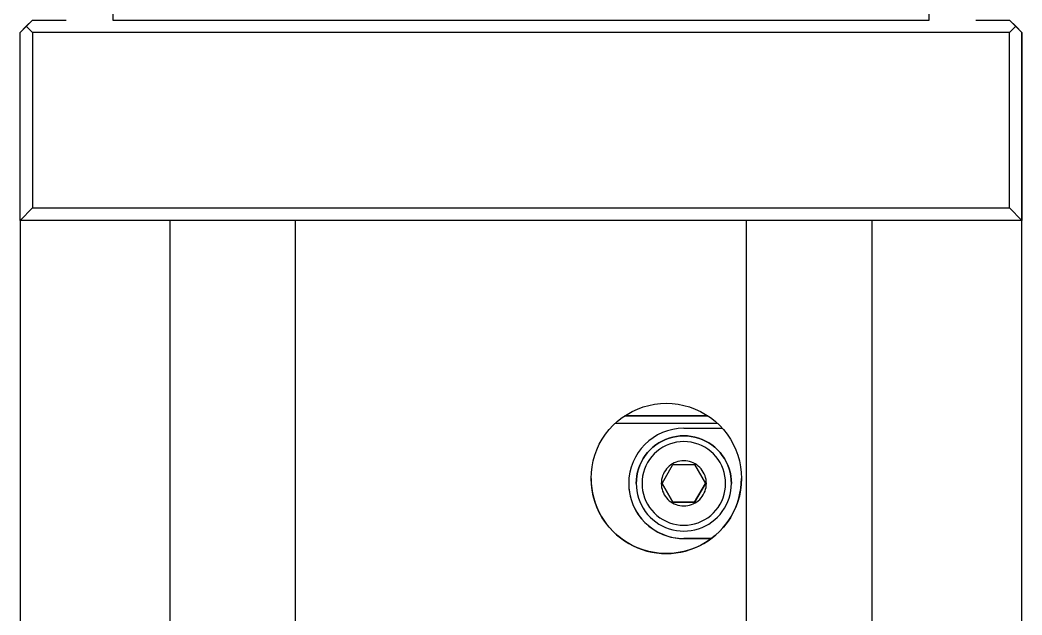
# Model space of a CAD drawing. Extents: x 0 to 634, y -8 to 556.
# Drawn here: x 257.66 to 297.66, y 130.75 to 154.5 of the extents above; entities that cross this region are included whole.
import ezdxf

# ---------------------------------------------------------------- set-up
doc = ezdxf.new("R2010")
doc.units = 0
doc.header["$LTSCALE"] = 0.5
doc.layers.add('MSM_CONTINUOUS', color=7, linetype='CONTINUOUS')

msp = doc.modelspace()

# ---------------------------------------------------------------- linework, layer by layer
at = {"layer": 'MSM_CONTINUOUS'}
for p, q in [((261.357, 220.896), (261.357, 154.496)), ((293.957, 154.496), (293.957, 159.496)), ((257.657, 153.998), (258.155, 154.496)), ((258.154, 154.496), (257.657, 154)), ((258.157, 154.496), (257.907, 154.246)), ((257.907, 154.252), (258.152, 154.496)), ((258.157, 154.496), (259.5, 154.496)), ((258.157, 154.496), (258.157, 154.496)), ((261.357, 154.496), (293.957, 154.496)), ((295.814, 154.496), (297.157, 154.496)), ((297.407, 154.246), (297.157, 154.496)), ((297.157, 154.496), (297.157, 154.496)), ((297.159, 154.496), (297.657, 153.998)), ((297.657, 154), (297.16, 154.496)), ((297.407, 154.252), (297.162, 154.496)), ((257.657, 154.002), (257.907, 154.252)), ((257.907, 154.246), (257.657, 153.996)), ((257.657, 153.998), (257.657, 154.002)), ((258.157, 153.996), (257.907, 154.246)), ((297.407, 154.246), (297.157, 153.996)), ((297.407, 154.252), (297.657, 154.002)), ((297.657, 153.996), (297.407, 154.246)), ((297.657, 84.999), (297.657, 154.002)), ((257.657, 153.996), (257.657, 153.998)), ((257.657, 146.496), (257.657, 153.996)), ((297.157, 153.996), (258.157, 153.996)), ((258.157, 153.996), (258.157, 146.996)), ((297.157, 146.996), (297.157, 153.996)), ((297.657, 153.998), (297.657, 153.996)), ((297.657, 153.996), (297.657, 146.496)), ((257.657, 146.496), (258.157, 146.996)), ((258.157, 146.996), (297.157, 146.996)), ((297.157, 146.996), (297.657, 146.496)), ((257.657, 146.496), (257.657, 106.998)), ((297.657, 146.496), (257.657, 146.496)), ((263.657, 122.498), (263.657, 146.496)), ((268.657, 122.497), (268.657, 146.496)), ((286.657, 122.497), (286.657, 146.496)), ((291.657, 146.496), (291.657, 122.498)), ((297.657, 146.498), (297.657, 146.496)), ((281.89, 138.755), (282.095, 138.87)), ((282.095, 138.87), (282.309, 138.969)), ((282.309, 138.969), (282.53, 139.05)), ((282.53, 139.05), (282.757, 139.114)), ((282.757, 139.114), (282.988, 139.16)), ((282.988, 139.16), (283.222, 139.188)), ((283.222, 139.188), (283.457, 139.197)), ((283.457, 139.197), (283.692, 139.188)), ((283.692, 139.188), (283.926, 139.16)), ((283.926, 139.16), (284.157, 139.114)), ((284.157, 139.114), (284.384, 139.05)), ((284.384, 139.05), (284.605, 138.968)), ((284.605, 138.968), (284.819, 138.87)), ((284.819, 138.87), (285.024, 138.755)), ((281.336, 138.318), (281.509, 138.478)), ((281.509, 138.478), (281.694, 138.624)), ((281.694, 138.624), (281.89, 138.755)), ((281.8, 138.698), (282.283, 138.698)), ((281.801, 138.699), (281.937, 138.699)), ((281.937, 138.699), (281.802, 138.699)), ((282.285, 138.7), (281.803, 138.7)), ((282.041, 138.699), (281.937, 138.699)), ((281.937, 138.699), (282.041, 138.699)), ((282.112, 138.699), (282.041, 138.699)), ((282.041, 138.699), (282.112, 138.699)), ((282.15, 138.699), (282.112, 138.699)), ((282.112, 138.699), (282.15, 138.699)), ((282.15, 138.699), (283.664, 138.699)), ((283.664, 138.699), (282.15, 138.699)), ((282.283, 138.698), (282.749, 138.698)), ((282.751, 138.7), (282.285, 138.7)), ((282.749, 138.698), (283.198, 138.698)), ((283.198, 138.7), (282.751, 138.7)), ((283.626, 138.7), (283.198, 138.7)), ((283.198, 138.698), (283.626, 138.698)), ((284.033, 138.7), (283.626, 138.7)), ((283.626, 138.698), (284.033, 138.698)), ((283.688, 138.699), (283.664, 138.699)), ((283.664, 138.699), (283.688, 138.699)), ((283.717, 138.699), (283.688, 138.699)), ((283.688, 138.699), (283.717, 138.699)), ((283.751, 138.699), (283.717, 138.699)), ((283.717, 138.699), (283.751, 138.699)), ((283.789, 138.699), (283.751, 138.699)), ((283.751, 138.699), (283.789, 138.699)), ((283.832, 138.699), (283.789, 138.699)), ((283.789, 138.699), (283.832, 138.699)), ((283.879, 138.699), (283.832, 138.699)), ((283.832, 138.699), (283.879, 138.699)), ((283.93, 138.699), (283.879, 138.699)), ((283.879, 138.699), (283.93, 138.699)), ((283.984, 138.699), (283.93, 138.699)), ((283.93, 138.699), (283.984, 138.699)), ((284.041, 138.699), (283.984, 138.699)), ((283.984, 138.699), (284.041, 138.699)), ((284.417, 138.7), (284.033, 138.7)), ((284.033, 138.698), (284.418, 138.698)), ((284.101, 138.699), (284.041, 138.699)), ((284.041, 138.699), (284.101, 138.699)), ((284.163, 138.699), (284.101, 138.699)), ((284.101, 138.699), (284.163, 138.699)), ((284.227, 138.699), (284.163, 138.699)), ((284.163, 138.699), (284.227, 138.699)), ((284.292, 138.699), (284.227, 138.699)), ((284.227, 138.699), (284.292, 138.699)), ((284.358, 138.699), (284.292, 138.699)), ((284.292, 138.699), (284.358, 138.699)), ((284.49, 138.699), (284.358, 138.699)), ((284.358, 138.699), (284.424, 138.699)), ((284.776, 138.7), (284.417, 138.7)), ((284.418, 138.698), (284.778, 138.698)), ((284.424, 138.699), (284.49, 138.699)), ((284.555, 138.699), (284.49, 138.699)), ((284.49, 138.699), (284.555, 138.699)), ((284.62, 138.699), (284.555, 138.699)), ((284.555, 138.699), (284.62, 138.699)), ((284.683, 138.699), (284.62, 138.699)), ((284.62, 138.699), (284.682, 138.699)), ((284.682, 138.699), (284.743, 138.699)), ((284.744, 138.699), (284.683, 138.699)), ((284.743, 138.699), (284.802, 138.699)), ((284.802, 138.699), (284.744, 138.699)), ((285.111, 138.7), (284.776, 138.7)), ((284.778, 138.698), (285.113, 138.698)), ((284.858, 138.699), (284.802, 138.699)), ((284.802, 138.699), (284.858, 138.699)), ((284.91, 138.699), (284.858, 138.699)), ((284.858, 138.699), (284.91, 138.699)), ((284.959, 138.699), (284.91, 138.699)), ((284.91, 138.699), (284.959, 138.699)), ((285.004, 138.699), (284.959, 138.699)), ((284.959, 138.699), (285.004, 138.699)), ((285.045, 138.699), (285.004, 138.699)), ((285.004, 138.699), (285.045, 138.699)), ((285.024, 138.755), (285.22, 138.624)), ((285.081, 138.699), (285.045, 138.699)), ((285.045, 138.699), (285.081, 138.699)), ((285.112, 138.699), (285.081, 138.699)), ((285.081, 138.699), (285.112, 138.699)), ((285.22, 138.624), (285.405, 138.478)), ((285.405, 138.478), (285.578, 138.318)), ((281.03, 137.96), (281.176, 138.145)), ((281.176, 138.145), (281.336, 138.318)), ((281.418, 138.398), (282.023, 138.398)), ((282.023, 138.398), (282.605, 138.398)), ((282.605, 138.398), (283.164, 138.398)), ((283.164, 138.398), (283.695, 138.398)), ((283.695, 138.398), (284.196, 138.398)), ((284.157, 138.198), (284.984, 138.198)), ((284.196, 138.398), (284.664, 138.398)), ((284.664, 138.398), (285.098, 138.398)), ((284.984, 138.198), (285.692, 138.198)), ((285.098, 138.398), (285.495, 138.398)), ((285.578, 138.318), (285.738, 138.145)), ((285.738, 138.145), (285.884, 137.96)), ((280.784, 137.559), (280.899, 137.764)), ((280.899, 137.764), (281.03, 137.96)), ((283.04, 137.536), (283.164, 137.619)), ((283.164, 137.618), (283.04, 137.536)), ((283.294, 137.691), (283.164, 137.618)), ((283.164, 137.619), (283.294, 137.691)), ((283.43, 137.754), (283.294, 137.691)), ((283.294, 137.691), (283.43, 137.754)), ((283.43, 137.754), (283.57, 137.806)), ((283.57, 137.805), (283.43, 137.754)), ((283.714, 137.846), (283.57, 137.805)), ((283.57, 137.806), (283.713, 137.846)), ((283.725, 137.611), (283.586, 137.567)), ((283.713, 137.846), (283.86, 137.875)), ((283.86, 137.875), (283.714, 137.846)), ((283.867, 137.642), (283.725, 137.611)), ((283.86, 137.875), (284.008, 137.893)), ((284.008, 137.892), (283.86, 137.875)), ((284.012, 137.661), (283.867, 137.642)), ((284.008, 137.893), (284.157, 137.899)), ((284.157, 137.898), (284.008, 137.892)), ((284.157, 137.667), (284.012, 137.661)), ((284.157, 137.899), (284.306, 137.893)), ((284.306, 137.892), (284.157, 137.898)), ((284.303, 137.661), (284.157, 137.667)), ((284.447, 137.642), (284.303, 137.661)), ((284.306, 137.893), (284.454, 137.875)), ((284.454, 137.875), (284.306, 137.892)), ((284.589, 137.61), (284.447, 137.642)), ((284.601, 137.846), (284.454, 137.875)), ((284.454, 137.875), (284.601, 137.846)), ((284.728, 137.567), (284.589, 137.61)), ((284.744, 137.805), (284.601, 137.846)), ((284.601, 137.846), (284.744, 137.806)), ((284.744, 137.806), (284.884, 137.754)), ((284.884, 137.754), (284.744, 137.805)), ((285.02, 137.691), (284.884, 137.754)), ((284.884, 137.754), (285.02, 137.691)), ((285.15, 137.618), (285.02, 137.691)), ((285.02, 137.691), (285.15, 137.619)), ((285.15, 137.619), (285.274, 137.536)), ((285.274, 137.535), (285.15, 137.618)), ((285.884, 137.96), (286.015, 137.764)), ((286.015, 137.764), (286.13, 137.559)), ((280.604, 137.124), (280.685, 137.345)), ((280.685, 137.345), (280.784, 137.559)), ((282.62, 137.115), (282.712, 137.233)), ((282.712, 137.232), (282.62, 137.115)), ((282.814, 137.342), (282.712, 137.232)), ((282.712, 137.233), (282.813, 137.342)), ((282.813, 137.342), (282.923, 137.443)), ((282.923, 137.443), (282.814, 137.342)), ((283.04, 137.536), (282.923, 137.443)), ((282.923, 137.443), (283.04, 137.536)), ((283.084, 137.277), (282.977, 137.179)), ((283.2, 137.366), (283.084, 137.277)), ((283.323, 137.444), (283.2, 137.366)), ((283.452, 137.511), (283.323, 137.444)), ((283.586, 137.567), (283.452, 137.511)), ((284.862, 137.511), (284.728, 137.567)), ((284.992, 137.444), (284.862, 137.511)), ((285.114, 137.365), (284.992, 137.444)), ((285.23, 137.277), (285.114, 137.365)), ((285.337, 137.178), (285.23, 137.277)), ((285.274, 137.536), (285.391, 137.443)), ((285.391, 137.443), (285.274, 137.535)), ((285.501, 137.342), (285.391, 137.443)), ((285.391, 137.443), (285.501, 137.342)), ((285.602, 137.232), (285.501, 137.342)), ((285.501, 137.342), (285.602, 137.232)), ((285.694, 137.115), (285.602, 137.232)), ((285.602, 137.232), (285.694, 137.115)), ((286.13, 137.559), (286.229, 137.345)), ((286.229, 137.345), (286.31, 137.124)), ((280.494, 136.666), (280.54, 136.897)), ((280.54, 136.897), (280.604, 137.124)), ((282.464, 136.861), (282.402, 136.726)), ((282.402, 136.726), (282.464, 136.861)), ((282.537, 136.991), (282.464, 136.861)), ((282.464, 136.861), (282.537, 136.991)), ((282.62, 137.115), (282.537, 136.991)), ((282.537, 136.991), (282.62, 137.115)), ((282.712, 136.833), (282.644, 136.704)), ((282.79, 136.956), (282.712, 136.833)), ((282.878, 137.071), (282.79, 136.956)), ((282.977, 137.179), (282.878, 137.071)), ((283.777, 136.814), (283.707, 136.778)), ((283.849, 136.844), (283.777, 136.814)), ((283.924, 136.868), (283.849, 136.844)), ((284.001, 136.885), (283.924, 136.868)), ((284.079, 136.895), (284.001, 136.885)), ((284.157, 136.898), (284.079, 136.895)), ((284.235, 136.895), (284.157, 136.898)), ((284.313, 136.885), (284.235, 136.895)), ((284.39, 136.868), (284.313, 136.885)), ((284.465, 136.844), (284.39, 136.868)), ((284.537, 136.814), (284.465, 136.844)), ((284.607, 136.778), (284.537, 136.814)), ((285.436, 137.071), (285.337, 137.178)), ((285.524, 136.956), (285.436, 137.071)), ((285.602, 136.833), (285.524, 136.956)), ((285.67, 136.704), (285.602, 136.833)), ((285.777, 136.991), (285.694, 137.115)), ((285.694, 137.115), (285.777, 136.991)), ((285.85, 136.861), (285.777, 136.991)), ((285.777, 136.991), (285.85, 136.861)), ((285.912, 136.725), (285.85, 136.861)), ((285.85, 136.861), (285.912, 136.726)), ((286.31, 137.124), (286.374, 136.897)), ((286.374, 136.897), (286.42, 136.666)), ((280.457, 136.197), (280.466, 136.432)), ((280.466, 136.432), (280.494, 136.666)), ((282.309, 136.442), (282.28, 136.296)), ((282.28, 136.296), (282.309, 136.442)), ((282.35, 136.586), (282.309, 136.442)), ((282.309, 136.442), (282.35, 136.586)), ((282.402, 136.726), (282.35, 136.586)), ((282.35, 136.586), (282.402, 136.726)), ((282.545, 136.43), (282.513, 136.288)), ((282.589, 136.569), (282.545, 136.43)), ((282.644, 136.704), (282.589, 136.569)), ((283.291, 135.998), (283.724, 136.748)), ((283.378, 136.448), (283.341, 136.379)), ((283.42, 136.515), (283.378, 136.448)), ((283.468, 136.577), (283.42, 136.515)), ((283.521, 136.635), (283.468, 136.577)), ((283.578, 136.688), (283.521, 136.635)), ((283.641, 136.736), (283.578, 136.688)), ((283.707, 136.778), (283.641, 136.736)), ((283.724, 136.748), (284.59, 136.748)), ((284.59, 136.748), (285.023, 135.998)), ((284.673, 136.735), (284.607, 136.778)), ((284.735, 136.688), (284.673, 136.735)), ((284.793, 136.635), (284.735, 136.688)), ((284.846, 136.577), (284.793, 136.635)), ((284.894, 136.514), (284.846, 136.577)), ((284.936, 136.448), (284.894, 136.514)), ((284.973, 136.379), (284.936, 136.448)), ((285.725, 136.569), (285.67, 136.704)), ((285.769, 136.43), (285.725, 136.569)), ((285.801, 136.288), (285.769, 136.43)), ((285.912, 136.726), (285.964, 136.586)), ((285.964, 136.585), (285.912, 136.725)), ((285.964, 136.586), (286.004, 136.442)), ((286.004, 136.442), (285.964, 136.585)), ((286.034, 136.295), (286.004, 136.442)), ((286.004, 136.442), (286.034, 136.296)), ((286.42, 136.666), (286.448, 136.432)), ((286.448, 136.432), (286.457, 136.197)), ((280.466, 135.962), (280.457, 136.197)), ((282.257, 135.999), (282.263, 136.148)), ((282.263, 136.147), (282.257, 135.998)), ((282.28, 136.296), (282.263, 136.147)), ((282.263, 136.148), (282.28, 136.296)), ((282.494, 136.144), (282.488, 135.998)), ((282.513, 136.288), (282.494, 136.144)), ((283.26, 136.077), (283.257, 135.998)), ((283.271, 136.155), (283.26, 136.077)), ((283.288, 136.231), (283.271, 136.155)), ((283.311, 136.306), (283.288, 136.231)), ((283.341, 136.379), (283.311, 136.306)), ((285.003, 136.306), (284.973, 136.379)), ((285.026, 136.231), (285.003, 136.306)), ((285.043, 136.155), (285.026, 136.231)), ((285.054, 136.077), (285.043, 136.155)), ((285.057, 135.998), (285.054, 136.077)), ((285.82, 136.144), (285.801, 136.288)), ((285.826, 135.998), (285.82, 136.144)), ((286.034, 136.296), (286.051, 136.148)), ((286.051, 136.147), (286.034, 136.295)), ((286.051, 136.148), (286.057, 135.998)), ((286.057, 135.998), (286.051, 136.147)), ((286.457, 136.197), (286.448, 135.961)), ((280.494, 135.728), (280.466, 135.962)), ((280.54, 135.497), (280.494, 135.728)), ((281.957, 135.999), (281.964, 135.826)), ((281.964, 135.826), (281.984, 135.655)), ((281.984, 135.655), (282.018, 135.485)), ((282.257, 135.999), (282.257, 135.998)), ((282.257, 135.998), (282.263, 135.849)), ((282.263, 135.849), (282.28, 135.701)), ((282.28, 135.701), (282.309, 135.555)), ((282.488, 135.998), (282.494, 135.853)), ((282.494, 135.853), (282.513, 135.709)), ((282.513, 135.709), (282.545, 135.566)), ((283.257, 135.998), (283.26, 135.92)), ((283.26, 135.92), (283.271, 135.842)), ((283.271, 135.842), (283.288, 135.765)), ((283.288, 135.765), (283.311, 135.691)), ((283.724, 135.248), (283.291, 135.998)), ((283.291, 135.998), (283.724, 135.248)), ((283.311, 135.691), (283.341, 135.618)), ((283.341, 135.618), (283.377, 135.548)), ((285.023, 135.998), (284.59, 135.248)), ((284.59, 135.248), (285.023, 135.998)), ((284.936, 135.548), (284.973, 135.618)), ((284.973, 135.618), (285.003, 135.69)), ((285.003, 135.69), (285.026, 135.765)), ((285.026, 135.765), (285.043, 135.842)), ((285.043, 135.842), (285.054, 135.92)), ((285.054, 135.92), (285.057, 135.998)), ((285.769, 135.566), (285.801, 135.708)), ((285.801, 135.708), (285.82, 135.853)), ((285.82, 135.853), (285.826, 135.998)), ((286.004, 135.555), (286.034, 135.701)), ((286.034, 135.701), (286.051, 135.849)), ((286.051, 135.849), (286.057, 135.998)), ((286.057, 135.998), (286.057, 135.998)), ((286.42, 135.727), (286.374, 135.496)), ((286.448, 135.961), (286.42, 135.727)), ((280.604, 135.27), (280.54, 135.497)), ((280.685, 135.049), (280.604, 135.27)), ((282.018, 135.485), (282.065, 135.319)), ((282.065, 135.319), (282.124, 135.157)), ((282.309, 135.555), (282.35, 135.411)), ((282.35, 135.411), (282.402, 135.271)), ((282.402, 135.271), (282.464, 135.136)), ((282.545, 135.566), (282.589, 135.428)), ((282.589, 135.428), (282.644, 135.293)), ((282.644, 135.293), (282.711, 135.164)), ((283.377, 135.548), (283.42, 135.482)), ((283.42, 135.482), (283.467, 135.42)), ((283.467, 135.42), (283.521, 135.362)), ((283.521, 135.362), (283.578, 135.309)), ((283.578, 135.309), (283.641, 135.261)), ((283.641, 135.261), (283.707, 135.219)), ((283.707, 135.219), (283.777, 135.183)), ((284.59, 135.248), (283.724, 135.248)), ((283.724, 135.248), (283.724, 135.248)), ((283.724, 135.248), (284.59, 135.248)), ((284.537, 135.183), (284.607, 135.219)), ((284.59, 135.248), (284.59, 135.248)), ((284.607, 135.219), (284.673, 135.261)), ((284.673, 135.261), (284.735, 135.309)), ((284.735, 135.309), (284.793, 135.362)), ((284.793, 135.362), (284.846, 135.42)), ((284.846, 135.42), (284.894, 135.482)), ((284.894, 135.482), (284.936, 135.548)), ((285.602, 135.164), (285.67, 135.293)), ((285.67, 135.293), (285.725, 135.427)), ((285.725, 135.427), (285.769, 135.566)), ((285.85, 135.136), (285.912, 135.271)), ((285.912, 135.271), (285.964, 135.411)), ((285.964, 135.411), (286.004, 135.555)), ((286.31, 135.27), (286.229, 135.049)), ((286.374, 135.496), (286.31, 135.27)), ((280.784, 134.835), (280.685, 135.049)), ((280.899, 134.63), (280.784, 134.835)), ((282.124, 135.157), (282.197, 135)), ((282.197, 135), (282.281, 134.849)), ((282.281, 134.849), (282.377, 134.706)), ((282.464, 135.136), (282.537, 135.006)), ((282.537, 135.006), (282.62, 134.882)), ((282.62, 134.882), (282.712, 134.764)), ((282.711, 135.164), (282.79, 135.041)), ((282.79, 135.041), (282.878, 134.926)), ((282.878, 134.926), (282.977, 134.818)), ((282.977, 134.818), (283.084, 134.72)), ((283.777, 135.183), (283.849, 135.153)), ((283.849, 135.153), (283.924, 135.129)), ((283.924, 135.129), (284.001, 135.112)), ((284.001, 135.112), (284.078, 135.102)), ((284.078, 135.102), (284.157, 135.098)), ((284.157, 135.098), (284.235, 135.102)), ((284.235, 135.102), (284.313, 135.112)), ((284.313, 135.112), (284.39, 135.129)), ((284.39, 135.129), (284.465, 135.153)), ((284.465, 135.153), (284.537, 135.183)), ((285.23, 134.72), (285.337, 134.818)), ((285.337, 134.818), (285.435, 134.925)), ((285.435, 134.925), (285.524, 135.041)), ((285.524, 135.041), (285.602, 135.164)), ((285.602, 134.764), (285.694, 134.881)), ((285.694, 134.881), (285.777, 135.005)), ((285.777, 135.005), (285.85, 135.136)), ((286.13, 134.835), (286.015, 134.629)), ((286.229, 135.049), (286.13, 134.835)), ((281.03, 134.434), (280.899, 134.63)), ((281.176, 134.249), (281.03, 134.434)), ((282.377, 134.706), (282.484, 134.57)), ((282.484, 134.57), (282.601, 134.443)), ((282.601, 134.443), (282.728, 134.326)), ((282.712, 134.764), (282.813, 134.655)), ((282.813, 134.655), (282.923, 134.554)), ((282.923, 134.554), (283.04, 134.461)), ((283.04, 134.461), (283.164, 134.378)), ((283.084, 134.72), (283.2, 134.631)), ((283.2, 134.631), (283.322, 134.553)), ((283.322, 134.553), (283.451, 134.486)), ((283.451, 134.486), (283.586, 134.43)), ((283.586, 134.43), (283.725, 134.386)), ((284.589, 134.386), (284.728, 134.43)), ((284.728, 134.43), (284.862, 134.486)), ((284.862, 134.486), (284.991, 134.553)), ((284.991, 134.553), (285.114, 134.631)), ((285.114, 134.631), (285.23, 134.72)), ((285.15, 134.378), (285.274, 134.461)), ((285.274, 134.461), (285.391, 134.554)), ((285.391, 134.554), (285.5, 134.655)), ((285.5, 134.655), (285.602, 134.764)), ((285.884, 134.433), (285.738, 134.248)), ((286.015, 134.629), (285.884, 134.433)), ((281.336, 134.076), (281.176, 134.249)), ((281.508, 133.916), (281.336, 134.076)), ((282.728, 134.326), (282.864, 134.219)), ((282.864, 134.219), (283.007, 134.123)), ((283.007, 134.123), (283.158, 134.038)), ((283.158, 134.038), (283.315, 133.966)), ((283.164, 134.378), (283.294, 134.305)), ((283.294, 134.305), (283.43, 134.243)), ((283.43, 134.243), (283.57, 134.191)), ((283.57, 134.191), (283.713, 134.151)), ((283.713, 134.151), (283.86, 134.122)), ((283.725, 134.386), (283.867, 134.355)), ((283.86, 134.122), (284.008, 134.104)), ((283.867, 134.355), (284.011, 134.336)), ((284.008, 134.104), (284.157, 134.098)), ((284.011, 134.336), (284.157, 134.329)), ((284.157, 134.329), (284.302, 134.336)), ((284.157, 134.098), (284.306, 134.104)), ((284.302, 134.336), (284.447, 134.355)), ((284.306, 134.104), (284.454, 134.122)), ((284.447, 134.355), (284.589, 134.386)), ((284.454, 134.122), (284.6, 134.151)), ((284.6, 134.151), (284.744, 134.191)), ((284.744, 134.191), (284.884, 134.243)), ((284.884, 134.243), (285.02, 134.305)), ((285.02, 134.305), (285.15, 134.378)), ((285.578, 134.075), (285.405, 133.916)), ((285.738, 134.248), (285.578, 134.075)), ((281.693, 133.77), (281.508, 133.916)), ((281.889, 133.639), (281.693, 133.77)), ((282.095, 133.524), (281.889, 133.639)), ((283.315, 133.966), (283.477, 133.906)), ((283.477, 133.906), (283.643, 133.859)), ((283.643, 133.859), (283.813, 133.826)), ((283.813, 133.826), (283.984, 133.805)), ((283.984, 133.805), (284.157, 133.799)), ((284.157, 133.798), (284.157, 133.799)), ((284.157, 133.799), (285.257, 133.799)), ((285.258, 133.798), (284.157, 133.798)), ((285.024, 133.639), (284.819, 133.524)), ((285.22, 133.77), (285.024, 133.639)), ((285.405, 133.916), (285.22, 133.77)), ((282.309, 133.425), (282.095, 133.524)), ((282.53, 133.344), (282.309, 133.425)), ((282.756, 133.28), (282.53, 133.344)), ((282.987, 133.234), (282.756, 133.28)), ((283.221, 133.206), (282.987, 133.234)), ((283.457, 133.197), (283.221, 133.206)), ((283.692, 133.206), (283.457, 133.197)), ((283.926, 133.234), (283.692, 133.206)), ((284.157, 133.28), (283.926, 133.234)), ((284.384, 133.344), (284.157, 133.28)), ((284.605, 133.425), (284.384, 133.344)), ((284.819, 133.524), (284.605, 133.425))]:
    msp.add_line(p, q, dxfattribs=at)
for centre, radius, start, end in [((284.158, 135.997), 2.201, 90.0164, 179.9857), ((283.457, 136.197), 3, 179.9991, 0.006), ((284.157, 135.998), 2.2, 179.9948, 270.0073)]:
    msp.add_arc(centre, radius, start, end, dxfattribs=at)

doc.saveas('drawing.dxf')
